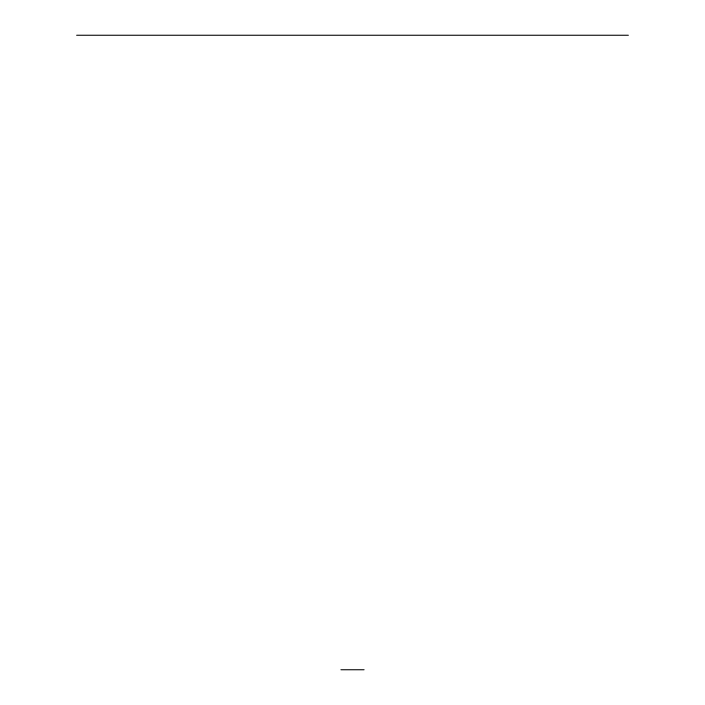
<?xml version="1.0" encoding="UTF-8"?>
<svg xmlns="http://www.w3.org/2000/svg" width="705" height="705" viewBox="0 0 705 705"><rect width="100%" height="100%" fill="white"/><g stroke="black" fill="none" stroke-linecap="round" stroke-linejoin="round"><path stroke-width="1.06" d="M76.633 35.25L628.366 35.25M340.912 669.75L364.088 669.75"/></g></svg>
